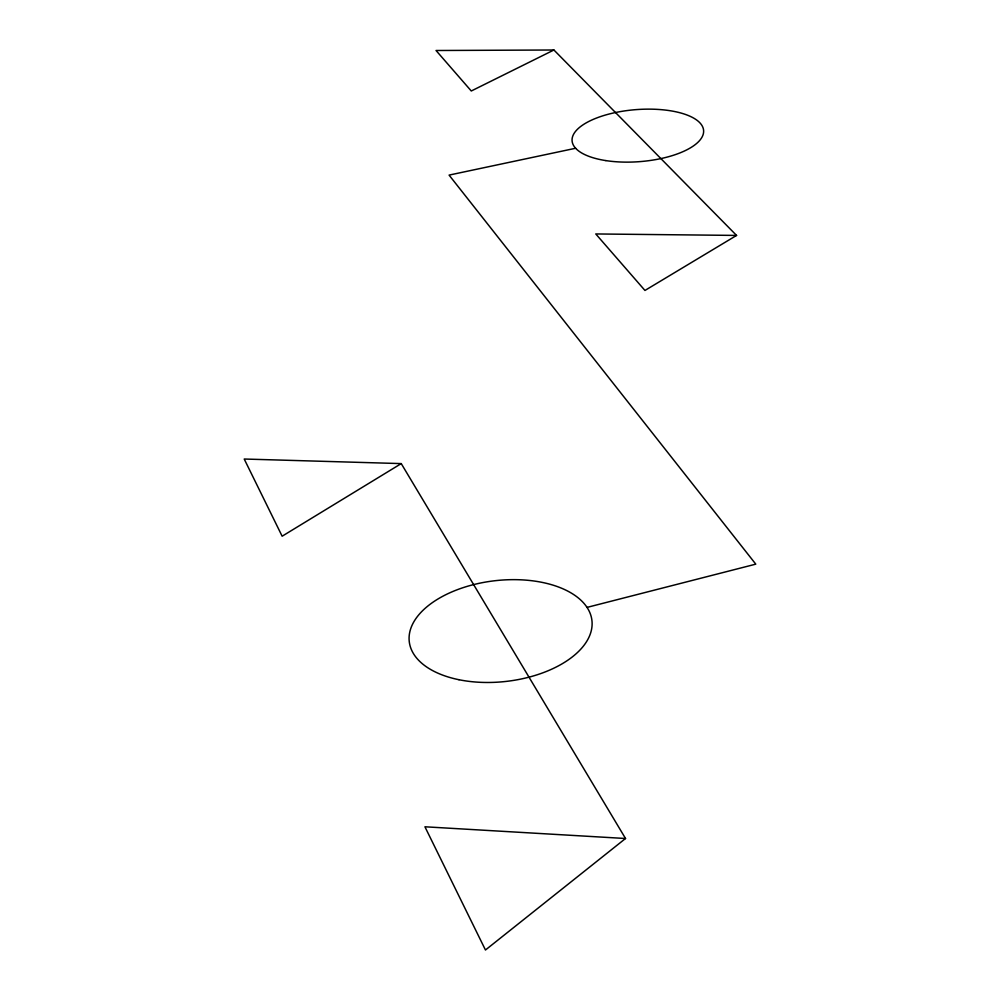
<?xml version="1.0" encoding="UTF-8"?>
<svg xmlns="http://www.w3.org/2000/svg" width="1000" height="1000" viewBox="0 0 1000 1000"><rect width="100%" height="100%" fill="white"/><g stroke="black" fill="none" stroke-linecap="round" stroke-linejoin="round"><path stroke-width="1.5" d="M625.525 838.5L485.462 950L424.925 826.787L625.525 838.5L401.238 463.6L244.213 459.025L282.137 536.213L401.238 463.6M736.562 235.425L644.95 290.45L595.763 233.95L736.562 235.425L553.913 50L436.037 50.5L471.275 90.988L553.913 50M587.013 607.4L755.788 564.15L449.075 175.1L575.6 148.262M605.85 160.6A65.975 26.075 -4.5 0 0 703.625 130.85A65.975 26.075 -4.5 0 0 604 115.463A65.975 26.075 -4.5 0 0 605.85 160.6M458.975 679.725A91.938 50.65 -6.6 0 0 592 621.15A91.938 50.65 -6.6 0 0 450.812 592.362A91.938 50.65 -6.6 0 0 458.975 679.725"/></g></svg>
